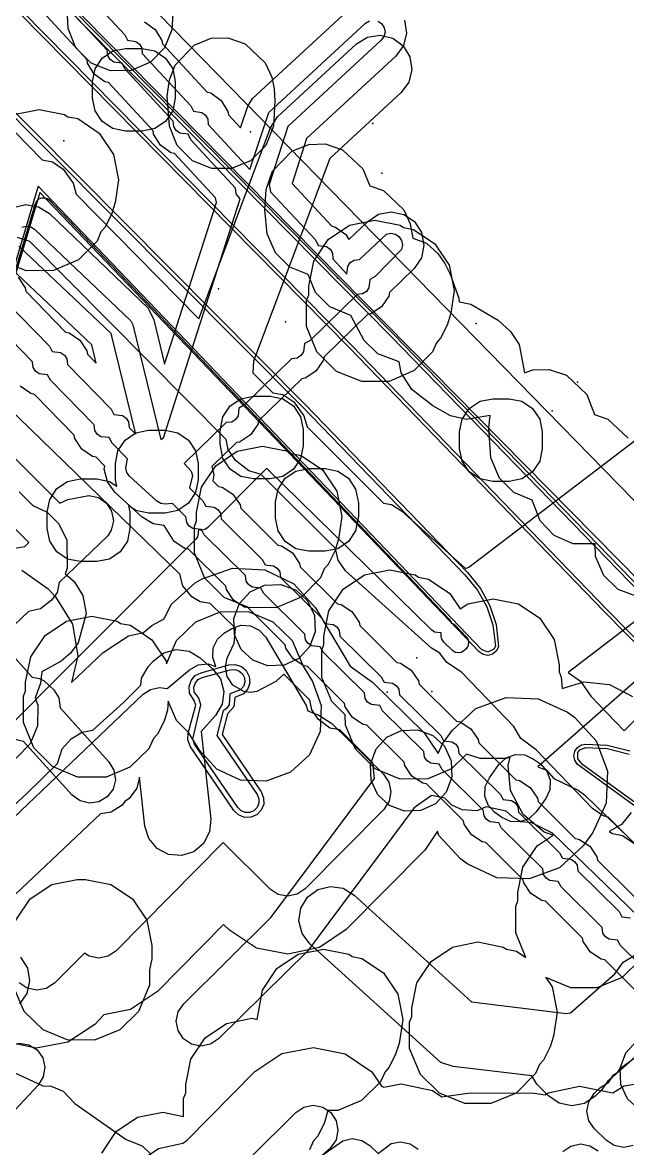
# Model space of a CAD drawing. Header units: metres. Extents: x -2677 to -840, y 169 to 1487.
# Drawn here: x -2008.3 to -1971.7, y 631.1 to 699.2 of the extents above; entities that cross this region are included whole.
import ezdxf

# ---------------------------------------------------------------- set-up
doc = ezdxf.new("R2010")
doc.units = ezdxf.units.M
for name, color, linetype in [('AI_GREENING_EXCLUSIONS', 1, 'Continuous'), ('AI_GREENING_LAWN', 82, 'Continuous'), ('AI_GREENING_REJECTED', 6, 'Continuous')]:
    doc.layers.add(name, color=color, linetype=linetype)

msp = doc.modelspace()

# ---------------------------------------------------------------- linework, layer by layer
at = {"layer": 'AI_GREENING_EXCLUSIONS'}
for points in [[(-1958.385, 648.642), (-1973.099, 663.586), (-1988.519, 679.514), (-2014.245, 705.602), (-2014.749, 706.244), (-2015.02, 706.767), (-2015.232, 707.45), (-2015.307, 708.288), (-2015.223, 708.992), (-2015.223, 708.992), (-2015.055, 709.546), (-2014.726, 710.192), (-2014.215, 710.828), (-1900.759, 823.26)], [(-1958.244, 648.783), (-1972.955, 663.725), (-1988.376, 679.654), (-2014.103, 705.743), (-2014.571, 706.336), (-2014.842, 706.859), (-2015.04, 707.506), (-2015.108, 708.268), (-2015.031, 708.934), (-2015.031, 708.934), (-2014.864, 709.488), (-2014.55, 710.098), (-2014.074, 710.686), (-1900.618, 823.118)], [(-1912.909, 807.261), (-2000.602, 720.236), (-2001.016, 719.489), (-2007.263, 701.766), (-1986.007, 680.227), (-1966.753, 660.423), (-1946.986, 640.482), (-1927.51, 620.948), (-1926.035, 619.889), (-1925.477, 619.668), (-1909.659, 634.797), (-1912.427, 637.724), (-1912.564, 638.077), (-1912.414, 638.425), (-1911.332, 639.486), (-1910.971, 639.629), (-1910.778, 639.586), (-1907.875, 636.53), (-1902.467, 641.989), (-1891.741, 652.535), (-1876.468, 667.865)], [(-1912.77, 807.116), (-2000.446, 720.111), (-2000.829, 719.418), (-2007.033, 701.818), (-1985.865, 680.367), (-1966.61, 660.563), (-1946.844, 640.623), (-1927.38, 621.101), (-1925.933, 620.062), (-1925.532, 619.89), (-1909.94, 634.805), (-1912.573, 637.586), (-1912.717, 637.815), (-1912.764, 638.08), (-1912.707, 638.344), (-1912.554, 638.567), (-1911.24, 639.78), (-1910.967, 639.829), (-1910.696, 639.768), (-1910.47, 639.607), (-1907.871, 636.819), (-1902.607, 642.132), (-1891.882, 652.677), (-1876.61, 668.005)], [(-2005.266, 701.839), (-2002.106, 698.442), (-2001.947, 698.111), (-2001.442, 698.039), (-2001.221, 697.88), (-2001.077, 697.647), (-2001.051, 697.307), (-1998.113, 694.149), (-1997.953, 693.818), (-1997.449, 693.746), (-1997.227, 693.586), (-1997.084, 693.354), (-1997.057, 693.014), (-1994.542, 690.31), (-1993.38, 693.749), (-1987.534, 699.147), (-1987.301, 699.29)], [(-2008.327, 686.824), (-2008.061, 686.884), (-2007.792, 686.838), (-2007.561, 686.693), (-2001.73, 681.156), (-2001.615, 680.909), (-1999.923, 673.982), (-1999.759, 674.082), (-1995.116, 688.524), (-1995.373, 688.838), (-1995.4, 689.178), (-1998.116, 692.097), (-1998.275, 692.429), (-1998.78, 692.5), (-1999.001, 692.66), (-1999.145, 692.892), (-1999.172, 693.232), (-2002.11, 696.39), (-2002.269, 696.722), (-2002.774, 696.793), (-2002.995, 696.953), (-2003.138, 697.185), (-2003.165, 697.525), (-2006.326, 700.922)], [(-2008.857, 688.011), (-2008.096, 688.184), (-2007.327, 688.052), (-2006.667, 687.637), (-2000.682, 681.925), (-2000.352, 681.217), (-1999.695, 678.528), (-1996.549, 688.315), (-1996.624, 688.585), (-1999.101, 691.266), (-1999.32, 691.318), (-1999.953, 691.774), (-2000.363, 692.439), (-2000.395, 692.639), (-2003.095, 695.559), (-2003.314, 695.611), (-2003.947, 696.068), (-2004.357, 696.732), (-2004.389, 696.932), (-2007.311, 700.091)], [(-1999.155, 700.37), (-1999.249, 698.743), (-1999.703, 697.66), (-2000.558, 696.782), (-2001.708, 696.284), (-2002.977, 696.268), (-2004.142, 696.737), (-2005.064, 697.66), (-2005.534, 698.825), (-2005.567, 699.627)], [(-2000.902, 699.222), (-2000.269, 698.765), (-1999.859, 698.101), (-1999.827, 697.901), (-1997.127, 694.98), (-1996.908, 694.929), (-1996.275, 694.472), (-1995.866, 693.808), (-1995.833, 693.607), (-1995.1, 692.82), (-1994.662, 694.135), (-1994.372, 694.59), (-1988.416, 700.103)], [(-1986.766, 699.268), (-1986.545, 699.107), (-1986.403, 698.874), (-1986.36, 698.604), (-1986.425, 698.339), (-1986.585, 698.118), (-1992.237, 692.906), (-1993.367, 689.389), (-1993.285, 688.96), (-1990.57, 686.041), (-1990.41, 685.71), (-1989.906, 685.638), (-1989.684, 685.478), (-1989.541, 685.246), (-1989.514, 684.906), (-1988.675, 683.974), (-1988.618, 684.446), (-1988.465, 684.672), (-1988.237, 684.822), (-1987.898, 684.859), (-1986.269, 686.392), (-1986.001, 686.444), (-1985.733, 686.389), (-1985.507, 686.235), (-1985.357, 686.007), (-1985.305, 685.739), (-1985.36, 685.471), (-1986.951, 683.828), (-1987.277, 683.659), (-1987.334, 683.152), (-1987.487, 682.926), (-1987.715, 682.776), (-1988.054, 682.739), (-1990.905, 679.947), (-1991.232, 679.779), (-1991.292, 679.273), (-1991.446, 679.048), (-1991.675, 678.899), (-1992.014, 678.864), (-1994.868, 676.079), (-1995.196, 675.877), (-1995.255, 675.406), (-1995.409, 675.181), (-1995.638, 675.032), (-1995.977, 674.997), (-1998.508, 672.526), (-1998.08, 672.056), (-1998.015, 671.791), (-1998.188, 671.058), (-1997.383, 670.264), (-1997.21, 669.94), (-1996.703, 669.891), (-1996.474, 669.74), (-1996.321, 669.514), (-1996.279, 669.176), (-1993.786, 666.718), (-1993.612, 666.394), (-1993.105, 666.344), (-1992.877, 666.194), (-1992.724, 665.968), (-1992.682, 665.63), (-1990.189, 663.171), (-1990.015, 662.847), (-1989.508, 662.797), (-1989.28, 662.647), (-1989.126, 662.421), (-1989.085, 662.083), (-1986.591, 659.625), (-1986.418, 659.301), (-1985.91, 659.251), (-1985.682, 659.101), (-1985.529, 658.875), (-1985.487, 658.536), (-1982.994, 656.078), (-1982.82, 655.754), (-1982.313, 655.704), (-1982.085, 655.554), (-1981.932, 655.328), (-1981.89, 654.99), (-1979.396, 652.531), (-1979.223, 652.207), (-1978.716, 652.158), (-1978.488, 652.008), (-1978.334, 651.782), (-1978.293, 651.443), (-1975.799, 648.985), (-1975.626, 648.661), (-1975.118, 648.611), (-1974.89, 648.461), (-1974.737, 648.235), (-1974.695, 647.897), (-1972.202, 645.438), (-1972.028, 645.114), (-1971.521, 645.065)], [(-1985.183, 699.323), (-1985.062, 698.552), (-1985.245, 697.793), (-1985.704, 697.162), (-1991.104, 692.182), (-1991.978, 689.463), (-1989.585, 686.872), (-1989.365, 686.82), (-1988.733, 686.364), (-1988.546, 686.061), (-1987.41, 687.167), (-1986.758, 687.596), (-1985.992, 687.744), (-1985.227, 687.586), (-1984.582, 687.148), (-1984.152, 686.497), (-1984.005, 685.73), (-1984.163, 684.966), (-1984.601, 684.32), (-1986.091, 682.867), (-1986.136, 682.647), (-1986.574, 682.001), (-1987.226, 681.572), (-1987.425, 681.533), (-1990.05, 678.982), (-1990.097, 678.761), (-1990.538, 678.118), (-1991.192, 677.692), (-1991.392, 677.655), (-1994.013, 675.114), (-1994.06, 674.894), (-1994.501, 674.25), (-1995.155, 673.825), (-1995.355, 673.787), (-1996.837, 672.341), (-1996.716, 671.848), (-1996.771, 671.487), (-1996.435, 671.138), (-1996.214, 671.095), (-1995.562, 670.666), (-1995.124, 670.02), (-1995.083, 669.822), (-1992.837, 667.591), (-1992.616, 667.549), (-1991.964, 667.12), (-1991.526, 666.474), (-1991.485, 666.275), (-1989.24, 664.044), (-1989.019, 664.002), (-1988.367, 663.573), (-1987.929, 662.927), (-1987.888, 662.729), (-1985.643, 660.498), (-1985.422, 660.455), (-1984.77, 660.026), (-1984.332, 659.381), (-1984.29, 659.182), (-1982.045, 656.951), (-1981.824, 656.909), (-1981.172, 656.48), (-1980.734, 655.834), (-1980.693, 655.635), (-1978.448, 653.405), (-1978.227, 653.362), (-1977.575, 652.933), (-1977.137, 652.288), (-1977.096, 652.089), (-1974.851, 649.858), (-1974.63, 649.816), (-1973.978, 649.387), (-1973.539, 648.741), (-1973.498, 648.542), (-1971.253, 646.311)], [(-2014.211, 698.897), (-1991.344, 675.948), (-1981.525, 665.803), (-1980.765, 664.869), (-1980.208, 663.858), (-1979.839, 662.763), (-1979.687, 661.492), (-1979.784, 661.306), (-1980.151, 661.125), (-1980.531, 661.279), (-2007.336, 689.29), (-2018.167, 653.012)], [(-2013.174, 698.193), (-1991.202, 676.089), (-1981.381, 665.942), (-1980.59, 664.967), (-1980.019, 663.923), (-1979.642, 662.794), (-1979.495, 661.439), (-1979.63, 661.179), (-1979.86, 660.997), (-1980.144, 660.925), (-1980.433, 660.976), (-1980.675, 661.141), (-2007.242, 688.903), (-2017.971, 652.962)], [(-2012.923, 696.832), (-2007.092, 690.894), (-2006.484, 690.767), (-2005.839, 690.328), (-2005.227, 689.466), (-2005.036, 688.8), (-1997.627, 681.275), (-1993.284, 692.818), (-1992.872, 693.481), (-1988.093, 697.896), (-1987.427, 698.303), (-1986.656, 698.424), (-1985.898, 698.241), (-1985.267, 697.781), (-1984.86, 697.115), (-1984.739, 696.344), (-1984.922, 695.586), (-1985.381, 694.955), (-1989.707, 690.965), (-1994.32, 678.706), (-1994.349, 678.007), (-1993.146, 676.808), (-1992.537, 676.688), (-1991.887, 676.255), (-1991.266, 675.4), (-1991.068, 674.736), (-1986.447, 670.129), (-1985.972, 670.045), (-1985.361, 669.667), (-1981.497, 666.188), (-1981.286, 666.261), (-1971.198, 673.952)], [(-2008.812, 693.628), (-2007.281, 693.932), (-2005.75, 693.628), (-2005.551, 693.494), (-2005.551, 693.494), (-2004.948, 693.375), (-2003.651, 692.507), (-2002.783, 691.21), (-2002.479, 689.679), (-2002.686, 688.308), (-2002.912, 687.583), (-2003.305, 686.793), (-2003.554, 686.526), (-2003.783, 685.977), (-2004.906, 684.833), (-2006.415, 684.186), (-2008.076, 684.17), (-2009.598, 684.79)], [(-1971.001, 664.437), (-1972.256, 664.906), (-1973.133, 665.762), (-1973.632, 666.912), (-1973.657, 667.668), (-1974.975, 667.675), (-1976.125, 668.173), (-1976.981, 669.05), (-1977.45, 670.317), (-1978.566, 670.776), (-1979.443, 671.632), (-1979.957, 672.864), (-1980.086, 674.682), (-1980.01, 675.426), (-1981.425, 675.181), (-1982.393, 675.417), (-1983.467, 676.003), (-1984.748, 677.01), (-1985.377, 678.002), (-1985.512, 678.668), (-1986.789, 679.152), (-1987.632, 679.969), (-1988.429, 681.476), (-1989.707, 681.99), (-1990.562, 682.867), (-1991.013, 683.944), (-1992.11, 684.401), (-1992.988, 685.256), (-1993.49, 686.417), (-1993.623, 687.871), (-1993.554, 689.093), (-1993.165, 690.193), (-1992.004, 691.415), (-1990.974, 691.822), (-1989.98, 691.849), (-1988.93, 691.497), (-1987.706, 690.339), (-1987.271, 689.305), (-1986.457, 689.028), (-1985.233, 687.87), (-1984.847, 687.014), (-1984.678, 686.15), (-1983.86, 685.848), (-1983.169, 685.213), (-1982.743, 684.613), (-1982.424, 683.969), (-1981.887, 682.519), (-1981.869, 682.305), (-1981.163, 682.153), (-1979.521, 681.185), (-1978.777, 680.508), (-1978.253, 679.729), (-1977.921, 677.999), (-1977.427, 678.185), (-1976.432, 678.211), (-1975.382, 677.859), (-1974.158, 676.701), (-1973.686, 675.487), (-1973.686, 675.487), (-1972.875, 675.211), (-1971.651, 674.052)], [(-2009.304, 682.311), (-2006.658, 679.616), (-2006.49, 679.289), (-2005.984, 679.231), (-2005.758, 679.077), (-2005.609, 678.848), (-2005.573, 678.509), (-2002.927, 675.813), (-2002.758, 675.487), (-2002.252, 675.429), (-2002.026, 675.275), (-2001.877, 675.046), (-2001.841, 674.707), (-2001.442, 674.301), (-2002.926, 680.376), (-2008.523, 685.676)], [(-1971.302, 649.582), (-1972.856, 651.151), (-1973.169, 651.22), (-1973.809, 651.666), (-1977.212, 655.207), (-1978.142, 655.908), (-1978.573, 656.624), (-1981.712, 659.891), (-1982.649, 660.513), (-1983.048, 661.054), (-1983.555, 661.364), (-1988.75, 666.044), (-1989.197, 666.684), (-1989.362, 667.386), (-1993.854, 671.865), (-1994.594, 672.091), (-1995.416, 672.716), (-1995.85, 673.364), (-1995.973, 673.978), (-2007.852, 685.958), (-2008.59, 686.193)], [(-2008.562, 683.79), (-2008.135, 683.137), (-2008.097, 682.937), (-2005.696, 680.473), (-2005.475, 680.427), (-2004.83, 679.987), (-2004.403, 679.335), (-2004.365, 679.135), (-2003.827, 678.587), (-2004.098, 679.695), (-2009.417, 684.732)], [(-1969.623, 640.93), (-1972.117, 643.388), (-1972.29, 643.712), (-1972.797, 643.762), (-1973.025, 643.912), (-1973.179, 644.138), (-1973.22, 644.476), (-1975.714, 646.935), (-1975.887, 647.259), (-1976.395, 647.309), (-1976.623, 647.459), (-1976.776, 647.685), (-1976.818, 648.023), (-1979.311, 650.481), (-1979.485, 650.805), (-1979.992, 650.855), (-1980.22, 651.005), (-1980.373, 651.231), (-1980.415, 651.57), (-1982.909, 654.028), (-1983.082, 654.352), (-1983.589, 654.402), (-1983.817, 654.552), (-1983.971, 654.778), (-1984.012, 655.116), (-1986.506, 657.575), (-1986.679, 657.899), (-1987.187, 657.948), (-1987.415, 658.098), (-1987.568, 658.324), (-1987.61, 658.663), (-1990.103, 661.121), (-1990.277, 661.445), (-1990.784, 661.495), (-1991.012, 661.645), (-1991.165, 661.871), (-1991.207, 662.209), (-1993.701, 664.668), (-1993.874, 664.992), (-1994.381, 665.041), (-1994.609, 665.192), (-1994.763, 665.418), (-1994.804, 665.756), (-1997.298, 668.214), (-1997.472, 668.538), (-1997.979, 668.588), (-1998.207, 668.738), (-1998.36, 668.964), (-1998.402, 669.303), (-1999.224, 670.114), (-1999.663, 670.061), (-1999.933, 670.102), (-2000.167, 670.244), (-2001.819, 671.756), (-2001.981, 671.977), (-2002.046, 672.242), (-2001.947, 672.817), (-2002.875, 673.762), (-2003.043, 674.089), (-2003.549, 674.147), (-2003.775, 674.301), (-2003.925, 674.53), (-2003.961, 674.869), (-2006.607, 677.564), (-2006.775, 677.891), (-2007.281, 677.949), (-2007.507, 678.103), (-2007.656, 678.332), (-2007.693, 678.671), (-2010.338, 681.367)], [(-1970.987, 645.099), (-1976.221, 650.182), (-1977.473, 650.798), (-1978.135, 650.857), (-1978.64, 651.154), (-1979.038, 651.509), (-1980.24, 651.761), (-1980.808, 651.519), (-1981.696, 651.588), (-1982.326, 651.865), (-1982.737, 652.285), (-1983.548, 652.455), (-1984.591, 651.698), (-1991.052, 643.046), (-1996.433, 637.734), (-1996.922, 637.412), (-1997.496, 637.301), (-1998.07, 637.419), (-1998.554, 637.747), (-1998.876, 638.236), (-1998.987, 638.811), (-1998.869, 639.384), (-1998.541, 639.868), (-1993.241, 645.101), (-1986.998, 653.489), (-1987.09, 654.425), (-1989.098, 656.415), (-1989.706, 656.52), (-1990.414, 657.061), (-1990.792, 657.636), (-1990.909, 658.211), (-1992.492, 659.781), (-1992.959, 659.348), (-1994.106, 658.744), (-1994.508, 658.688), (-1994.909, 658.741), (-1995.57, 659.123), (-1995.913, 659.648), (-1996.013, 660.225), (-1995.901, 660.756), (-1995.497, 661.67), (-1995.402, 662.564), (-1996.943, 664.058), (-1997.552, 664.156), (-1998.044, 664.473), (-1998.587, 665.123), (-1998.774, 665.833), (-2012.035, 678.686)], [(-1970.82, 640.284), (-1973.065, 642.515), (-1973.286, 642.557), (-1973.938, 642.986), (-1974.376, 643.632), (-1974.417, 643.831), (-1976.662, 646.062), (-1976.883, 646.104), (-1977.535, 646.533), (-1977.974, 647.179), (-1978.015, 647.377), (-1980.26, 649.608), (-1980.481, 649.651), (-1981.133, 650.08), (-1981.571, 650.725), (-1981.612, 650.924), (-1983.857, 653.155), (-1984.078, 653.197), (-1984.73, 653.626), (-1985.168, 654.272), (-1985.209, 654.471), (-1987.454, 656.701), (-1987.676, 656.744), (-1988.327, 657.173), (-1988.766, 657.818), (-1988.807, 658.017), (-1991.052, 660.248), (-1991.273, 660.29), (-1991.925, 660.719), (-1992.363, 661.365), (-1992.404, 661.564), (-1994.649, 663.795), (-1994.87, 663.837), (-1995.522, 664.266), (-1995.96, 664.912), (-1996.001, 665.11), (-1998.246, 667.341), (-1998.468, 667.384), (-1999.119, 667.812), (-1999.724, 668.78), (-2000.377, 668.88), (-2001.044, 669.284), (-2002.697, 670.798), (-2003.159, 671.427), (-2003.345, 672.185), (-2003.318, 672.358), (-2003.838, 672.905), (-2004.058, 672.951), (-2004.703, 673.39), (-2005.13, 674.043), (-2005.168, 674.243), (-2007.569, 676.707), (-2007.79, 676.753), (-2008.435, 677.193)], [(-2010.134, 674.191), (-2006.039, 670.121), (-2005.541, 670.344), (-2004.269, 670.592), (-2003.697, 670.468), (-2003.216, 670.134), (-2002.899, 669.642), (-2002.795, 669.066), (-2002.919, 668.494), (-2003.129, 668.148), (-2006.072, 665.338), (-2006.195, 664.734), (-2006.533, 664.256), (-2007.205, 663.741), (-2007.922, 663.583), (-2009.739, 661.86), (-2007.7, 659.61), (-2007.271, 659.53), (-2006.975, 659.385), (-2006.389, 658.851), (-2006.088, 658.349), (-2006.009, 657.744), (-2003.06, 654.491), (-2002.759, 653.989), (-2002.673, 653.41), (-2002.815, 652.842), (-2003.164, 652.372), (-2003.666, 652.071), (-2004.245, 651.985), (-2004.813, 652.127), (-2005.283, 652.476), (-2008.226, 655.723), (-2008.827, 655.86)], [(-2008.746, 667.415), (-2008.143, 667.509), (-2007.899, 667.74), (-2012.249, 672.063)], [(-2008.497, 670.815), (-2007.675, 669.987), (-2006.804, 669.576), (-2006.092, 668.881), (-2005.614, 667.882), (-2005.593, 666.197), (-2005.712, 665.859), (-2005.164, 665.402), (-2004.651, 664.55), (-2004.439, 663.463), (-2004.928, 661.68), (-2005.397, 661.069), (-2005.947, 660.58), (-2007.116, 659.922), (-2007.201, 659.249), (-2007.525, 658.335), (-2007.368, 657.923), (-2007.382, 656.665), (-2007.835, 655.582), (-2008.684, 654.714)], [(-1965.434, 667.405), (-1975.291, 659.891), (-1974.538, 659.371), (-1973.918, 658.461), (-1971.894, 656.355), (-1964.01, 664.287)], [(-2008.332, 666.086), (-2006.747, 664.949), (-2006.298, 664.47), (-2005.269, 662.813), (-2004.951, 660.889), (-2005.326, 659.286), (-2003.408, 661.109), (-2001.889, 662.1), (-2000.963, 662.3), (-2000.46, 662.726), (-1999.716, 663.135), (-1999.301, 664.001), (-1997.849, 665.304), (-1997.419, 665.558), (-1995.579, 666.207), (-1993.631, 666.101), (-1991.871, 665.258), (-1990.568, 663.806), (-1988.469, 660.264), (-1987.119, 659.308), (-1983.997, 656.236), (-1983.153, 654.992), (-1982.882, 655.581), (-1982.301, 656.381), (-1980.869, 657.707), (-1979.039, 658.383), (-1977.09, 658.308), (-1975.318, 657.492), (-1974.906, 657.194), (-1973.581, 655.762), (-1972.905, 653.932), (-1972.98, 651.983), (-1973.796, 650.211), (-1974.377, 649.41), (-1975.808, 648.085), (-1977.638, 647.408), (-1979.588, 647.484), (-1981.36, 648.299), (-1981.771, 648.598), (-1983.096, 650.029), (-1983.196, 650.299), (-1983.949, 649.157), (-1988.704, 644.348), (-1990.32, 643.255), (-1992.231, 642.863), (-1994.146, 643.233), (-1995.775, 644.308), (-1996.13, 644.659), (-2000.134, 640.609), (-2001.758, 639.513), (-2003.373, 639.187), (-2003.918, 638.605), (-2005.553, 637.54), (-2007.471, 637.181), (-2009.38, 637.584)], [(-1970.874, 642.572), (-1972.018, 641.449), (-1973.541, 640.829), (-1975.124, 640.829), (-1976.626, 641.441), (-1976.249, 640.876), (-1975.945, 639.346), (-1976.166, 637.904), (-1976.378, 637.25), (-1976.771, 636.46), (-1977.019, 636.192), (-1977.249, 635.644), (-1978.436, 634.457), (-1979.958, 633.837), (-1981.541, 633.837), (-1983.064, 634.457), (-1984.208, 635.58), (-1984.871, 637.166), (-1984.871, 638.749), (-1984.747, 639.086), (-1984.747, 639.599), (-1984.442, 641.129), (-1983.575, 642.427), (-1982.278, 643.294), (-1980.747, 643.599), (-1979.216, 643.294), (-1979.216, 643.294), (-1979.017, 643.161), (-1978.414, 643.041), (-1977.843, 642.66), (-1978.453, 644.158), (-1978.453, 645.741), (-1978.329, 646.078), (-1978.329, 646.591), (-1978.025, 648.122), (-1977.158, 649.419), (-1976.196, 650.062), (-1976.73, 650.237), (-1978.007, 651.3), (-1978.765, 652.755), (-1978.918, 654.276), (-1978.787, 654.77), (-1979.031, 654.685), (-1980.614, 654.685), (-1981.428, 654.959), (-1982.337, 654.071), (-1983.781, 653.467), (-1985.442, 653.451), (-1986.965, 654.071), (-1988.152, 655.258), (-1988.756, 656.703), (-1988.772, 657.321), (-1989.57, 658.14), (-1990.174, 659.584), (-1990.19, 661.245), (-1990.066, 661.582), (-1990.066, 662.095), (-1989.761, 663.625), (-1988.894, 664.923), (-1987.596, 665.79), (-1986.066, 666.095), (-1984.535, 665.79), (-1984.336, 665.657), (-1983.733, 665.537), (-1982.435, 664.67), (-1981.814, 663.74), (-1981.353, 664.048), (-1979.822, 664.353), (-1978.292, 664.048), (-1976.994, 663.181), (-1976.127, 661.884), (-1975.822, 660.353), (-1975.822, 659.927), (-1975.702, 659.598), (-1975.65, 658.918), (-1974.332, 659.321), (-1972.778, 659.171), (-1971.4, 658.439)], [(-2009.746, 650.252), (-2000.997, 658.573), (-2000.541, 658.87), (-2000.009, 658.985), (-1999.544, 658.914), (-1998.195, 660.058), (-1997.667, 660.348), (-1997.067, 660.406), (-1996.597, 660.257), (-1996.785, 660.789), (-1996.753, 661.374), (-1996.5, 661.902), (-1996.065, 662.293), (-1995.634, 662.548), (-1995.082, 662.742), (-1994.498, 662.71), (-1993.97, 662.458), (-1993.579, 662.022), (-1991.138, 657.903), (-1991.021, 657.571), (-1990.362, 657.311), (-1989.574, 656.813), (-1986.452, 653.741), (-1986.123, 653.256), (-1986.005, 652.682), (-1986.115, 652.107), (-1986.438, 651.617), (-1991.193, 646.809), (-1991.677, 646.481), (-1992.251, 646.363), (-1992.825, 646.474), (-1993.314, 646.796), (-1996.158, 649.609), (-2002.623, 643.07), (-2003.11, 642.741), (-2003.687, 642.625), (-2004.263, 642.739), (-2004.531, 642.918), (-2006.364, 641.108), (-2006.855, 640.789), (-2007.43, 640.681), (-2008.003, 640.802), (-2008.486, 641.133)], [(-2012.626, 648.318), (-2008.012, 652.591), (-2006.165, 654.397), (-2005.894, 655.266), (-2005.347, 655.874), (-2004.687, 656.287), (-2004.04, 656.396), (-2002.185, 658.072), (-2001.142, 659.134), (-2001.086, 659.555), (-2000.694, 660.23), (-2000.363, 660.605), (-1999.743, 661.078), (-1998.989, 661.278), (-1998.215, 661.175), (-1997.541, 660.783), (-1996.79, 660.121), (-1996.317, 659.501), (-1996.117, 658.747), (-1996.221, 657.973), (-1996.613, 657.299), (-1997.479, 656.324), (-1996.905, 651.025), (-1996.975, 650.248), (-1997.336, 649.556), (-1997.934, 649.055), (-1998.679, 648.822), (-1999.456, 648.891), (-2000.148, 649.252), (-2000.649, 649.85), (-2000.882, 650.595), (-2001.204, 653.571), (-2001.382, 652.9), (-2001.834, 652.264), (-2002.093, 652.101), (-2002.258, 651.867), (-2002.918, 651.451), (-2003.579, 651.337), (-2009.858, 645.43)], [(-1969.372, 660.978), (-1977.111, 654.183), (-1976.601, 653.978), (-1976.149, 653.49), (-1974.684, 652.769), (-1974.301, 652.499), (-1968.897, 647.251)], [(-1970.308, 651.115), (-1974.732, 654.355), (-1974.886, 654.587), (-1974.938, 654.86), (-1974.879, 655.132), (-1974.719, 655.36), (-1974.484, 655.507), (-1974.209, 655.551), (-1972.922, 655.498), (-1971.542, 655.155)], [(-1970.177, 651.268), (-1974.404, 654.312), (-1974.701, 654.663), (-1974.696, 655.052), (-1974.582, 655.214), (-1974.217, 655.351), (-1972.931, 655.298), (-1971.592, 654.962)], [(-1971.461, 651.424), (-1972.046, 650.708), (-1972.803, 650.287), (-1972.599, 650.153), (-1971.997, 650.033), (-1970.699, 649.166)], [(-1969.428, 638.215), (-1972.906, 635.172), (-1973.284, 634.618), (-1973.641, 634.268), (-1974.294, 633.841), (-1975.061, 633.697), (-1975.825, 633.857), (-1976.469, 634.297), (-1977.169, 635.011), (-1977.489, 635.5), (-1982.248, 636.078), (-1982.99, 636.321), (-1990.918, 643.483), (-1991.381, 644.111), (-1991.569, 644.869), (-1991.452, 645.64), (-1991.049, 646.308), (-1990.42, 646.771), (-1989.663, 646.958), (-1988.891, 646.842), (-1988.223, 646.438), (-1981.132, 639.972), (-1975.382, 639.274), (-1975.15, 639.321), (-1972.453, 641.68), (-1971.956, 642.377), (-1970.984, 642.965)], [(-2008.419, 642.678), (-2007.997, 642.021), (-2007.859, 641.253), (-2008.025, 640.49), (-2008.47, 639.85)], [(-2003.49, 630.836), (-2002.622, 632.134), (-2001.325, 633.001), (-1999.794, 633.305), (-1998.542, 633.056), (-1998.542, 634.132), (-1998.418, 634.469), (-1998.418, 634.982), (-1998.114, 636.512), (-1997.247, 637.81), (-1995.949, 638.677), (-1994.418, 638.982), (-1994.087, 638.916), (-1993.783, 640.692), (-1992.916, 641.99), (-1991.618, 642.857), (-1990.087, 643.161), (-1988.557, 642.857), (-1988.358, 642.724), (-1987.755, 642.604), (-1986.457, 641.737), (-1985.59, 640.439), (-1985.285, 638.908), (-1985.507, 637.467), (-1985.719, 636.813), (-1986.111, 636.023), (-1986.36, 635.755), (-1986.632, 635.143), (-1987.776, 634.019), (-1989.221, 633.415), (-1989.823, 633.399), (-1990.05, 632.633), (-1990.442, 631.843), (-1990.691, 631.575), (-1990.921, 631.027)], [(-2016.848, 630.169), (-2014.496, 631.701), (-2009.532, 637), (-2009.057, 637.341), (-2008.487, 637.473), (-2007.909, 637.378), (-2007.412, 637.069), (-2007.071, 636.593), (-2006.938, 636.023), (-2007.034, 635.446), (-2007.343, 634.949), (-2012.43, 629.518)], [(-2001.675, 630.018), (-2000.064, 631.12), (-1998.602, 631.428), (-1998.353, 631.605), (-1994.234, 635.768), (-1992.608, 636.847), (-1990.693, 637.222), (-1988.781, 636.835), (-1987.162, 635.746), (-1986.584, 634.874), (-1986.427, 634.824), (-1985.394, 635.02), (-1983.484, 634.624), (-1982.915, 634.237), (-1981.217, 634.485), (-1977.342, 634.462), (-1976.682, 634.352), (-1976.502, 634.476), (-1974.594, 634.884), (-1972.584, 634.472), (-1971.891, 634.902), (-1969.965, 635.215)], [(-1971.346, 631.295), (-1971.919, 631.176), (-1972.494, 631.285), (-1972.983, 631.606), (-1973.696, 632.307), (-1974.025, 632.791), (-1974.145, 633.364), (-1974.035, 633.939), (-1973.714, 634.428), (-1973.364, 634.785), (-1972.832, 635.124), (-1972.53, 635.566), (-1972.275, 635.733), (-1972.133, 635.954), (-1971.117, 636.718)], [(-2010.511, 636.498), (-2007.061, 634.9), (-2006.555, 634.88), (-2005.832, 634.578), (-2005.132, 633.84), (-2002.012, 631.656), (-2001.047, 631.281), (-2000.507, 630.741)], [(-1997.319, 627.768), (-1991.766, 633.286), (-1991.279, 633.609), (-1990.704, 633.722), (-1990.131, 633.606), (-1989.645, 633.279), (-1989.321, 632.791), (-1989.209, 632.217), (-1989.325, 631.643), (-1989.652, 631.158), (-1990.178, 630.69), (-1988.914, 631.584), (-1988.342, 631.707), (-1987.766, 631.601), (-1987.275, 631.283), (-1986.78, 630.802), (-1985.998, 631.411), (-1985.423, 631.52), (-1984.85, 631.401), (-1984.366, 631.072)], [(-1975.598, 630.93), (-1975.116, 631.262), (-1974.544, 631.385), (-1973.968, 631.279), (-1973.477, 630.961)]]:
    msp.add_lwpolyline(points, dxfattribs=at)
for points in [[(-1993.218, 695.893), (-1993.063, 695.174), (-1993.024, 694.457), (-1993.101, 692.912), (-1993.571, 691.747), (-1994.493, 690.825), (-1995.658, 690.355), (-1996.845, 690.355), (-1998.011, 690.825), (-1998.933, 691.747), (-1999.402, 692.912), (-1999.531, 694.731), (-1999.401, 695.729), (-1999.062, 696.604), (-1997.901, 697.826), (-1996.872, 698.233), (-1995.877, 698.26), (-1994.827, 697.908), (-1993.603, 696.749), (-1993.218, 695.893)], [(-1999.64, 693.205), (-2000.289, 692.771), (-2001.054, 692.619), (-2002.054, 692.619), (-2002.819, 692.771), (-2003.468, 693.205), (-2003.902, 693.854), (-2004.054, 694.619), (-2004.054, 695.619), (-2003.902, 696.384), (-2003.468, 697.033), (-2002.819, 697.467), (-2002.054, 697.619), (-2001.054, 697.619), (-2000.289, 697.467), (-1999.64, 697.033), (-1999.206, 696.384), (-1999.054, 695.619), (-1999.054, 694.619), (-1999.206, 693.854), (-1999.64, 693.205)], [(-1985.447, 686.934), (-1985.248, 686.8), (-1984.645, 686.681), (-1983.348, 685.813), (-1982.48, 684.516), (-1982.176, 682.985), (-1982.383, 681.614), (-1982.609, 680.889), (-1983.002, 680.099), (-1983.251, 679.831), (-1983.48, 679.283), (-1984.604, 678.139), (-1986.112, 677.491), (-1987.773, 677.476), (-1989.295, 678.096), (-1990.482, 679.283), (-1991.102, 680.805), (-1991.102, 682.388), (-1990.978, 682.725), (-1990.978, 683.238), (-1990.674, 684.769), (-1989.806, 686.066), (-1988.509, 686.934), (-1986.978, 687.238), (-1985.447, 686.934)], [(-1991.317, 673.59), (-1991.469, 672.824), (-1991.903, 672.176), (-1992.552, 671.742), (-1993.317, 671.59), (-1994.317, 671.59), (-1995.083, 671.742), (-1995.731, 672.176), (-1996.165, 672.824), (-1996.33, 673.715), (-1996.33, 674.507), (-1996.165, 675.355), (-1995.731, 676.004), (-1995.083, 676.438), (-1994.317, 676.59), (-1993.317, 676.59), (-1992.552, 676.438), (-1991.903, 676.004), (-1991.469, 675.355), (-1991.317, 674.59), (-1991.317, 673.59)], [(-1977.433, 672.027), (-1978.081, 671.593), (-1978.847, 671.441), (-1979.847, 671.441), (-1980.612, 671.593), (-1981.261, 672.027), (-1981.694, 672.676), (-1981.847, 673.441), (-1981.847, 674.441), (-1981.694, 675.207), (-1981.261, 675.855), (-1980.612, 676.289), (-1979.847, 676.441), (-1978.847, 676.441), (-1978.081, 676.289), (-1977.433, 675.855), (-1976.999, 675.207), (-1976.847, 674.441), (-1976.847, 673.441), (-1976.999, 672.676), (-1977.433, 672.027)], [(-2000.667, 674.532), (-1999.667, 674.532), (-1998.902, 674.38), (-1998.253, 673.946), (-1997.819, 673.297), (-1997.667, 672.532), (-1997.667, 671.532), (-1997.819, 670.767), (-1998.253, 670.118), (-1998.902, 669.684), (-1999.667, 669.532), (-2000.667, 669.532), (-2001.432, 669.684), (-2001.871, 669.977), (-2001.795, 669.592), (-2001.795, 668.592), (-2001.947, 667.827), (-2002.38, 667.178), (-2003.029, 666.744), (-2003.795, 666.592), (-2004.795, 666.592), (-2005.56, 666.744), (-2006.209, 667.178), (-2006.642, 667.827), (-2006.795, 668.592), (-2006.795, 669.592), (-2006.642, 670.357), (-2006.209, 671.006), (-2005.56, 671.44), (-2004.795, 671.592), (-2003.795, 671.592), (-2003.029, 671.44), (-2002.59, 671.146), (-2002.667, 671.532), (-2002.667, 672.532), (-2002.515, 673.297), (-2002.081, 673.946), (-2001.432, 674.38), (-2000.667, 674.532)], [(-1992.242, 673.262), (-1992.042, 673.129), (-1991.44, 673.009), (-1990.142, 672.142), (-1989.275, 670.844), (-1988.97, 669.314), (-1989.177, 667.943), (-1989.404, 667.218), (-1989.796, 666.428), (-1990.045, 666.16), (-1990.274, 665.612), (-1991.398, 664.468), (-1992.906, 663.82), (-1994.567, 663.805), (-1996.089, 664.425), (-1997.276, 665.612), (-1997.896, 667.134), (-1997.896, 668.717), (-1997.772, 669.054), (-1997.772, 669.567), (-1997.468, 671.097), (-1996.601, 672.395), (-1995.303, 673.262), (-1993.772, 673.567), (-1992.242, 673.262)], [(-1988.573, 667.802), (-1989.222, 667.368), (-1989.987, 667.216), (-1990.987, 667.216), (-1991.752, 667.368), (-1992.401, 667.802), (-1992.835, 668.451), (-1992.987, 669.216), (-1992.987, 670.216), (-1992.835, 670.981), (-1992.401, 671.63), (-1991.752, 672.064), (-1990.987, 672.216), (-1989.987, 672.216), (-1989.222, 672.064), (-1988.573, 671.63), (-1988.139, 670.981), (-1987.967, 670.138), (-1987.967, 669.346), (-1988.139, 668.451), (-1988.573, 667.802)], [(-1990.593, 662.357), (-1990.935, 661.44), (-1991.582, 660.741), (-1992.463, 660.332), (-1993.449, 660.292), (-1994.366, 660.634), (-1995.065, 661.281), (-1995.475, 662.162), (-1995.514, 663.149), (-1995.173, 664.066), (-1994.525, 664.765), (-1993.644, 665.174), (-1992.658, 665.213), (-1991.741, 664.872), (-1991.042, 664.224), (-1990.632, 663.343), (-1990.593, 662.357)], [(-2002.569, 662.995), (-2002.37, 662.862), (-2001.767, 662.742), (-2000.469, 661.875), (-1999.602, 660.578), (-1999.571, 660.421), (-1998.967, 661.816), (-1997.807, 662.95), (-1996.265, 663.574), (-1994.585, 663.554), (-1993.14, 662.95), (-1991.98, 661.816), (-1991.319, 660.275), (-1990.757, 659.355), (-1990.219, 657.89), (-1990.283, 656.33), (-1990.938, 654.914), (-1992.086, 653.856), (-1993.551, 653.318), (-1995.11, 653.382), (-1996.527, 654.037), (-1997.584, 655.185), (-1998.248, 656.271), (-1998.967, 656.99), (-1999.475, 658.156), (-1999.519, 657.606), (-1999.731, 656.951), (-2000.124, 656.161), (-2000.372, 655.894), (-2000.645, 655.281), (-2001.789, 654.158), (-2003.233, 653.554), (-2004.972, 653.554), (-2006.48, 654.201), (-2007.604, 655.345), (-2008.224, 656.867), (-2008.224, 658.45), (-2008.1, 658.787), (-2008.1, 659.3), (-2007.795, 660.831), (-2006.928, 662.128), (-2005.631, 662.995), (-2004.1, 663.3), (-2002.569, 662.995)], [(-1997.842, 659.702), (-1997.493, 659.878), (-1995.808, 660.348), (-1995.419, 660.378), (-1995.048, 660.256), (-1994.752, 660.002), (-1994.576, 659.654), (-1994.546, 659.265), (-1994.668, 658.894), (-1994.922, 658.598), (-1995.445, 658.373), (-1995.516, 657.822), (-1995.882, 657.392), (-1996.218, 656.139), (-1993.856, 652.677), (-1993.703, 652.318), (-1993.7, 651.928), (-1993.845, 651.566), (-1994.119, 651.287), (-1994.478, 651.135), (-1994.868, 651.131), (-1995.23, 651.277), (-1995.508, 651.55), (-1998.128, 655.39), (-1998.294, 655.823), (-1998.268, 656.213), (-1997.814, 657.909), (-1997.902, 658.203), (-1998.188, 658.646), (-1998.217, 659.035), (-1998.096, 659.406), (-1997.842, 659.702)], [(-1997.413, 659.589), (-1995.727, 660.059), (-1995.455, 660.08), (-1995.195, 659.995), (-1994.988, 659.817), (-1994.865, 659.573), (-1994.844, 659.301), (-1994.929, 659.041), (-1995.107, 658.834), (-1995.747, 658.6), (-1995.794, 657.934), (-1995.944, 657.706), (-1996.145, 657.568), (-1996.543, 656.083), (-1994.104, 652.508), (-1993.997, 652.257), (-1993.994, 651.984), (-1994.097, 651.73), (-1994.288, 651.535), (-1994.539, 651.428), (-1994.812, 651.426), (-1995.066, 651.528), (-1995.261, 651.719), (-1997.881, 655.559), (-1997.996, 655.863), (-1997.498, 657.93), (-1997.615, 658.345), (-1997.899, 658.727), (-1997.92, 658.999), (-1997.835, 659.258), (-1997.657, 659.466), (-1997.413, 659.589)], [(-1982.317, 653.564), (-1982.658, 652.647), (-1983.306, 651.948), (-1984.187, 651.539), (-1985.173, 651.499), (-1986.09, 651.841), (-1986.789, 652.488), (-1987.199, 653.369), (-1987.238, 654.356), (-1986.896, 655.273), (-1986.249, 655.972), (-1985.368, 656.381), (-1984.382, 656.42), (-1983.465, 656.079), (-1982.766, 655.431), (-1982.356, 654.55), (-1982.317, 653.564)], [(-1977.209, 651.465), (-1977.639, 651.068), (-1978.188, 650.865), (-1978.773, 650.888), (-1979.304, 651.132), (-1979.716, 651.431), (-1980.113, 651.86), (-1980.316, 652.409), (-1980.293, 652.994), (-1980.049, 653.526), (-1979.468, 654.326), (-1979.038, 654.724), (-1978.49, 654.927), (-1977.905, 654.904), (-1977.373, 654.659), (-1976.962, 654.361), (-1976.564, 653.931), (-1976.361, 653.382), (-1976.384, 652.798), (-1976.629, 652.266), (-1977.209, 651.465)], [(-2004.472, 647.377), (-2002.941, 647.073), (-2001.643, 646.206), (-2000.776, 644.908), (-2000.472, 643.377), (-2000.472, 642.571), (-2000.603, 641.912), (-2000.603, 640.988), (-2001.266, 639.402), (-2002.41, 638.279), (-2003.932, 637.659), (-2005.593, 637.674), (-2007.038, 638.279), (-2008.182, 639.402), (-2008.829, 640.91), (-2008.845, 641.831), (-2008.994, 642.58), (-2008.994, 643.382), (-2008.689, 644.913), (-2007.822, 646.211), (-2006.525, 647.078), (-2004.994, 647.382), (-2004.472, 647.377)], [(-1967.22, 635.184), (-1967.561, 634.267), (-1968.208, 633.568), (-1969.09, 633.159), (-1970.076, 633.12), (-1970.993, 633.461), (-1971.692, 634.108), (-1972.101, 634.99), (-1972.14, 635.976), (-1971.799, 636.893), (-1971.152, 637.592), (-1970.27, 638.001), (-1969.284, 638.04), (-1968.367, 637.699), (-1967.668, 637.052), (-1967.259, 636.17), (-1967.22, 635.184)]]:
    msp.add_lwpolyline(points, close=True, dxfattribs=at)
at = {"layer": 'AI_GREENING_LAWN'}
for points in [[(-1927.421, 621.261), (-2005.949, 700.892), (-2006.031, 701.003), (-2006.574, 701.992), (-2006.634, 702.264), (-2006.564, 703.39), (-2006.537, 703.525), (-2006.073, 704.841), (-2005.969, 705.013), (-2005.806, 705.131), (-2005.609, 705.174), (-2005.411, 705.137), (-2005.244, 705.024), (-1944.415, 642.809)], [(-2018.006, 653.327), (-2007.514, 688.243), (-2007.432, 688.404), (-2007.432, 688.404), (-2007.298, 688.525), (-2007.13, 688.59), (-2006.949, 688.592), (-2006.939, 688.59), (-2006.789, 688.539), (-2006.663, 688.443), (-1982.475, 663.119), (-1982.365, 662.94), (-1982.357, 662.877), (-1982.268, 662.854), (-1982.12, 662.747), (-1981.443, 662.038), (-1981.338, 661.873), (-1981.305, 661.68), (-1981.348, 661.489), (-1981.461, 661.33), (-1981.59, 661.207), (-1981.751, 661.105), (-1981.938, 661.07), (-1982.125, 661.108), (-1982.284, 661.214), (-1982.812, 661.732), (-1982.924, 661.897), (-1982.962, 662.092), (-1982.961, 662.249), (-1982.969, 662.29), (-1983.01, 662.298), (-1983.189, 662.299), (-1983.376, 662.337), (-1983.536, 662.443), (-1993.481, 672.203), (-1993.516, 672.226), (-1993.551, 672.202), (-1997.105, 668.645), (-1997.256, 668.541), (-1997.433, 668.499), (-1997.608, 668.49), (-1997.647, 668.48), (-1997.656, 668.44), (-1997.659, 668.286), (-1997.699, 668.101), (-1997.805, 667.944), (-2017.184, 648.549)]]:
    msp.add_lwpolyline(points, dxfattribs=at)
at = {"layer": 'AI_GREENING_REJECTED'}
for p in [(-1987.09, 693.08), (-1994.49, 692.58), (-2005.8, 692.04), (-1986.56, 690.08), (-1989.24, 683.74), (-1996.44, 683.08), (-1992.38, 681.09), (-1980.84, 681), (-1974.72, 677.44), (-1976.26, 675.72), (-1984.43, 660.78), (-1986.23, 658.7), (-1983.53, 658.74)]:
    msp.add_point(p, dxfattribs=at)

doc.saveas('drawing.dxf')
